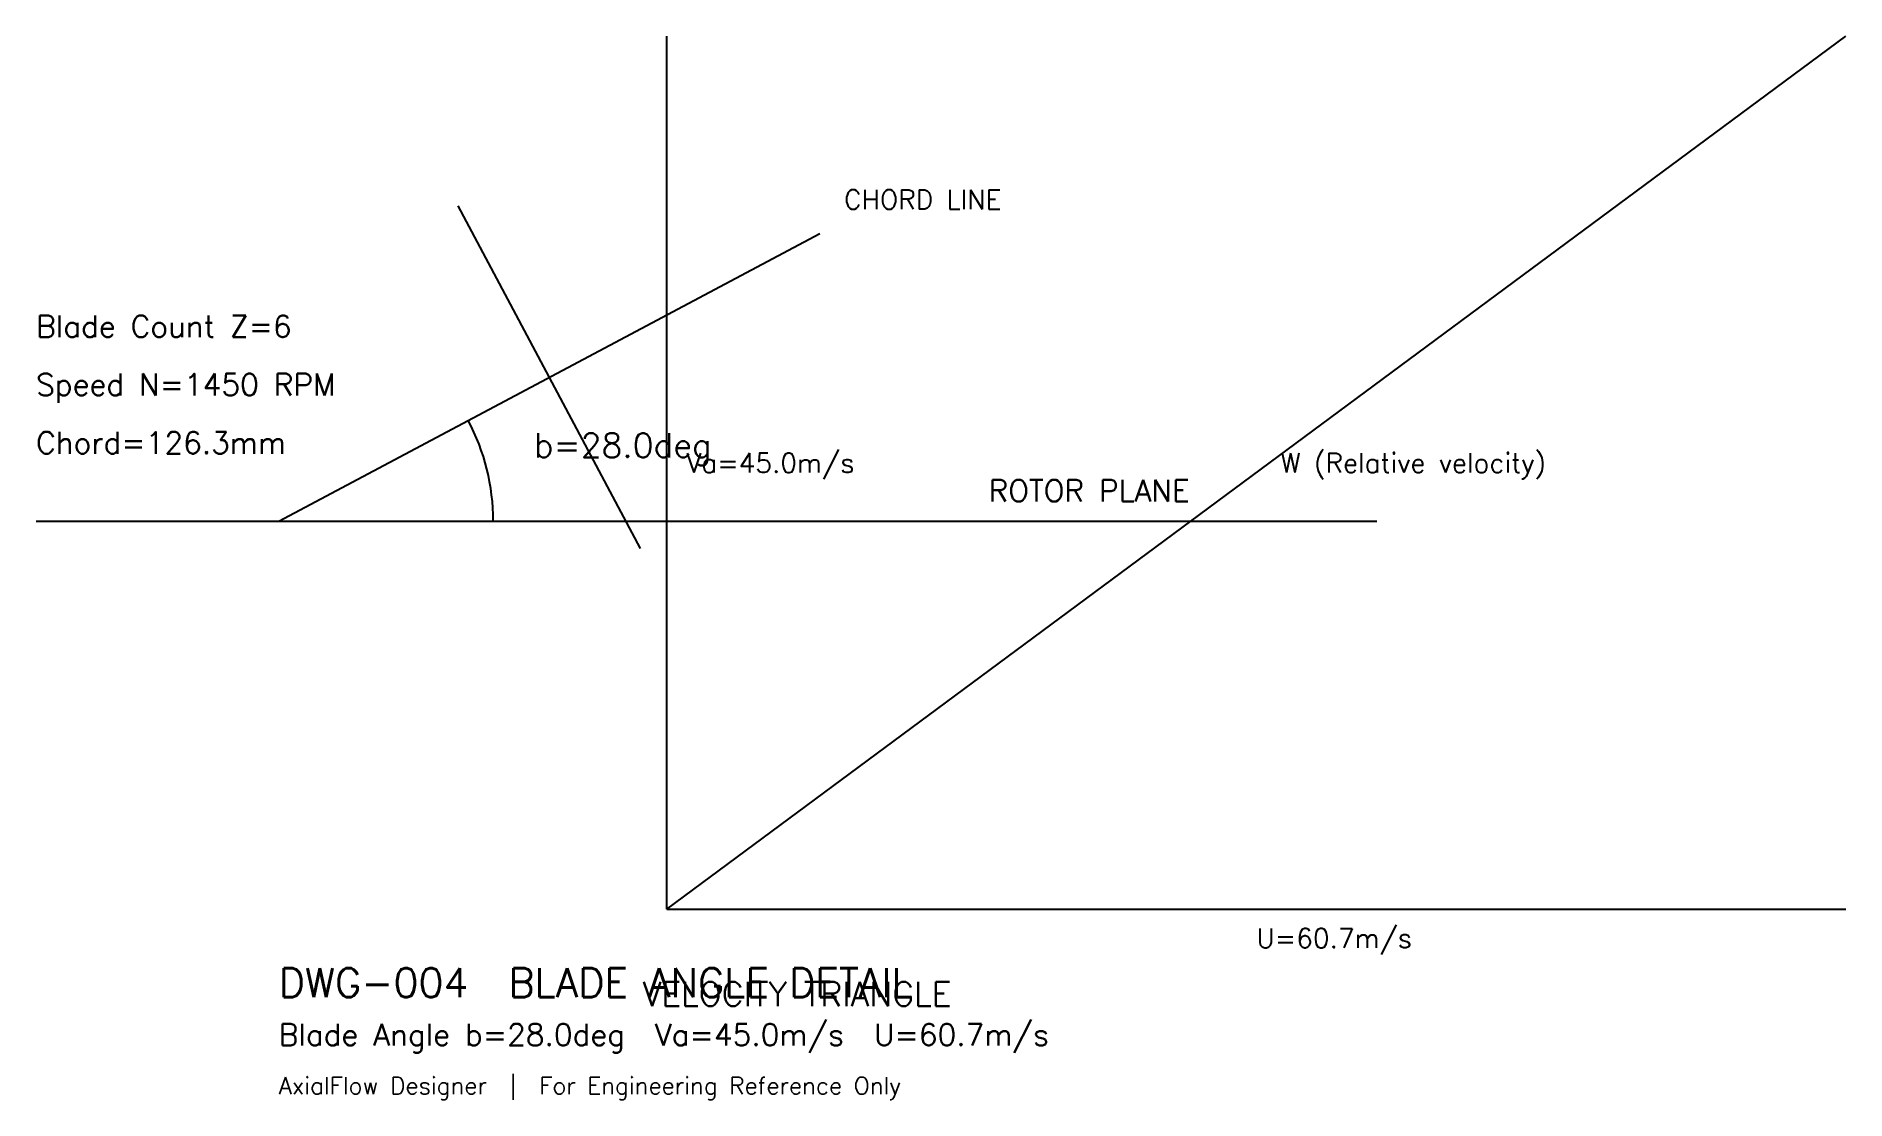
# Model space of a CAD drawing. Extents: x -50 to 323, y -119 to 100.
import ezdxf

# ---------------------------------------------------------------- set-up
doc = ezdxf.new("R2010")
doc.units = 0
for name, color, linetype in [('ANNOTATION', 3, 'Continuous'), ('BLADES', 5, 'Continuous'), ('CENTERLINE', 1, 'Continuous'), ('DIMENSIONS', 7, 'Continuous'), ('TITLE_BLOCK', 5, 'Continuous')]:
    doc.layers.add(name, color=color, linetype=linetype)
doc.styles.get("Standard").update_dxf_attribs({"font": 'simplex.shx'})

msp = doc.modelspace()

# ---------------------------------------------------------------- linework, layer by layer
at = {"layer": 'ANNOTATION'}
for q in [(80, 99.96), (322.96, -80)]:
    msp.add_line((80, -80), q, dxfattribs=at)
at = {"layer": 'BLADES'}
for p, q in [((80, -80), (322.96, 99.96)), ((0, 0), (111.52, 59.29))]:
    msp.add_line(p, q, dxfattribs=at)
at = {"layer": 'CENTERLINE'}
for p, q in [((74.54, -5.67), (36.98, 64.97)), ((-50, 0), (226.3, 0))]:
    msp.add_line(p, q, dxfattribs=at)
at = {"layer": 'DIMENSIONS'}
msp.add_arc((0, 0), 44.2, 0, 28, dxfattribs=at)

# ---------------------------------------------------------------- texts
at = {"layer": 'ANNOTATION'}
for s, height, p in [('Blade Count Z=6', 4.5, (-50, 37.89)), ('Speed N=1450 RPM', 4.5, (-50, 25.89)), ('Chord=126.3mm', 4.5, (-50, 13.89)), ('Va=45.0m/s', 4, (84, 9.98)), ('ROTOR PLANE', 4.5, (146.3, 4)), ('U=60.7m/s', 4, (201.48, -88)), ('Blade Angle b=28.0deg  Va=45.0m/s  U=60.7m/s', 4.5, (0, -108.15)), ('AxialFlow Designer  |  For Engineering Reference Only', 3.5, (0, -118.15))]:
    msp.add_text(s, height=height, dxfattribs=at).set_placement(p)
at = {"layer": 'BLADES'}
for s, p in [('CHORD LINE', (116.52, 64.29)), ('W (Relative velocity)', (206.48, 9.98))]:
    msp.add_text(s, height=4, dxfattribs=at).set_placement(p)
at = {"layer": 'DIMENSIONS'}
msp.add_text('b=28.0deg', height=5, dxfattribs=at).set_placement((52.59, 13.11))
at = {"layer": 'TITLE_BLOCK'}
for s, height, p in [('DWG-004  BLADE ANGLE DETAIL', 6, (0, -98.15)), ('VELOCITY TRIANGLE', 5, (75, -100))]:
    msp.add_text(s, height=height, dxfattribs=at).set_placement(p)

doc.saveas('drawing.dxf')
